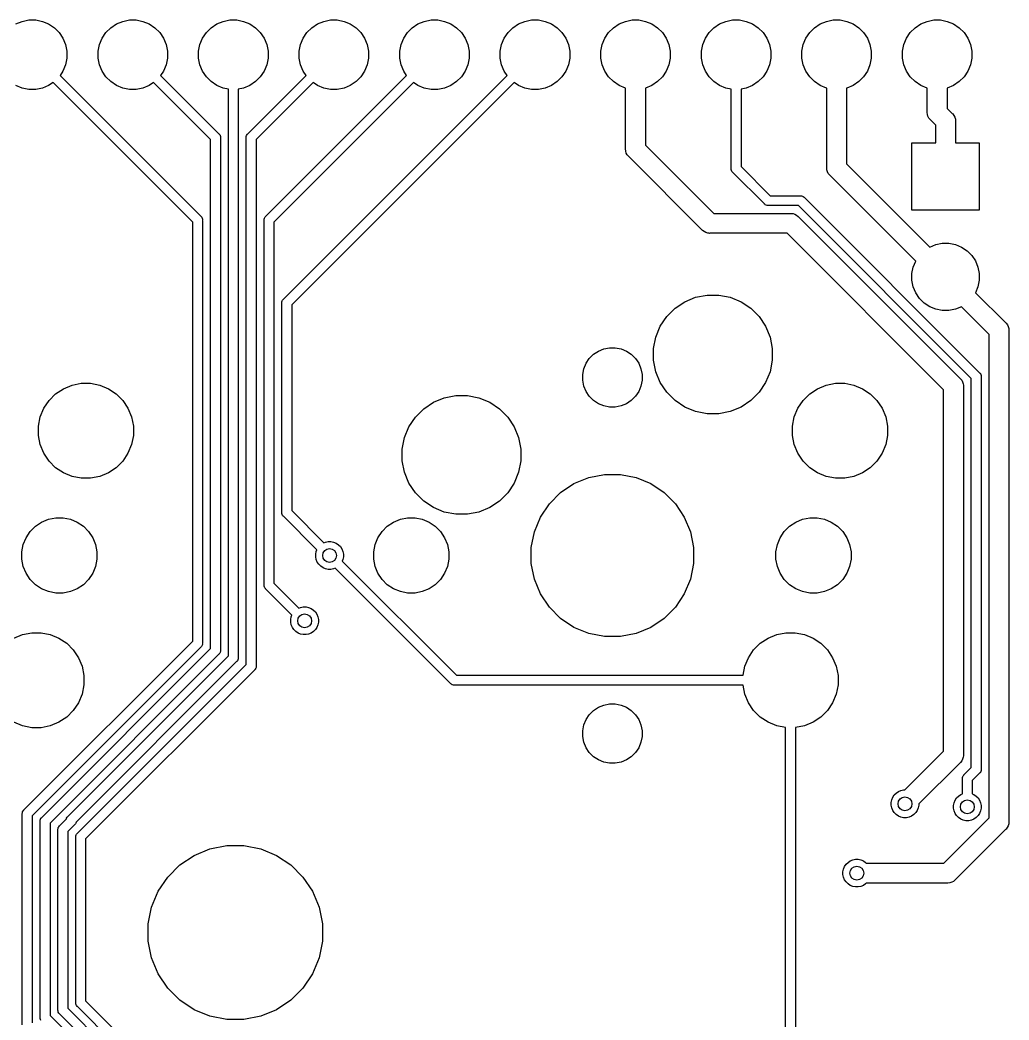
# Model space of a CAD drawing. Extents: x 111 to 185, y -151 to -34.
# Drawn here: x 159.66 to 184.64, y -75.24 to -49.97 of the extents above; entities that cross this region are included whole.
import ezdxf

# ---------------------------------------------------------------- set-up
doc = ezdxf.new("R2010")
doc.units = 0
doc.layers.add('BLACK', color=7, linetype='CONTINUOUS')

msp = doc.modelspace()

# ---------------------------------------------------------------- linework, layer by layer
at = {"layer": 'BLACK', "linetype": 'CONTINUOUS'}
for p, q in [((159.554, -50.0714), (159.714, -50.0054)), ((159.714, -50.0054), (159.883, -49.9717)), ((159.883, -49.9717), (160.056, -49.9717)), ((160.056, -49.9717), (160.225, -50.0054)), ((160.225, -50.0054), (160.384, -50.0714)), ((162.094, -50.0714), (162.254, -50.0054)), ((162.254, -50.0054), (162.423, -49.9717)), ((162.423, -49.9717), (162.596, -49.9717)), ((162.596, -49.9717), (162.765, -50.0054)), ((162.765, -50.0054), (162.924, -50.0714)), ((164.634, -50.0714), (164.794, -50.0054)), ((164.794, -50.0054), (164.963, -49.9717)), ((164.963, -49.9717), (165.136, -49.9717)), ((165.136, -49.9717), (165.305, -50.0054)), ((165.305, -50.0054), (165.464, -50.0714)), ((167.174, -50.0714), (167.334, -50.0054)), ((167.334, -50.0054), (167.503, -49.9717)), ((167.503, -49.9717), (167.676, -49.9717)), ((167.676, -49.9717), (167.845, -50.0054)), ((167.845, -50.0054), (168.004, -50.0714)), ((169.714, -50.0714), (169.874, -50.0054)), ((169.874, -50.0054), (170.043, -49.9717)), ((170.043, -49.9717), (170.216, -49.9717)), ((170.216, -49.9717), (170.385, -50.0054)), ((170.385, -50.0054), (170.544, -50.0714)), ((172.254, -50.0714), (172.414, -50.0054)), ((172.414, -50.0054), (172.583, -49.9717)), ((172.583, -49.9717), (172.756, -49.9717)), ((172.756, -49.9717), (172.925, -50.0054)), ((172.925, -50.0054), (173.084, -50.0714)), ((174.794, -50.0714), (174.954, -50.0054)), ((174.954, -50.0054), (175.123, -49.9717)), ((175.123, -49.9717), (175.296, -49.9717)), ((175.296, -49.9717), (175.465, -50.0054)), ((175.465, -50.0054), (175.624, -50.0714)), ((177.334, -50.0714), (177.494, -50.0054)), ((177.494, -50.0054), (177.663, -49.9717)), ((177.663, -49.9717), (177.836, -49.9717)), ((177.836, -49.9717), (178.005, -50.0054)), ((178.005, -50.0054), (178.164, -50.0714)), ((179.874, -50.0714), (180.034, -50.0054)), ((180.034, -50.0054), (180.203, -49.9717)), ((180.203, -49.9717), (180.376, -49.9717)), ((180.376, -49.9717), (180.545, -50.0054)), ((180.545, -50.0054), (180.704, -50.0714)), ((182.414, -50.0714), (182.574, -50.0054)), ((182.574, -50.0054), (182.743, -49.9717)), ((182.743, -49.9717), (182.916, -49.9717)), ((182.916, -49.9717), (183.085, -50.0054)), ((183.085, -50.0054), (183.244, -50.0714)), ((160.384, -50.0714), (160.528, -50.1673)), ((160.528, -50.1673), (160.65, -50.2894)), ((161.829, -50.2894), (161.951, -50.1673)), ((161.951, -50.1673), (162.094, -50.0714)), ((162.924, -50.0714), (163.068, -50.1673)), ((163.068, -50.1673), (163.19, -50.2894)), ((164.369, -50.2894), (164.491, -50.1673)), ((164.491, -50.1673), (164.634, -50.0714)), ((165.464, -50.0714), (165.608, -50.1673)), ((165.608, -50.1673), (165.73, -50.2894)), ((166.909, -50.2894), (167.031, -50.1673)), ((167.031, -50.1673), (167.174, -50.0714)), ((168.004, -50.0714), (168.148, -50.1673)), ((168.148, -50.1673), (168.27, -50.2894)), ((169.449, -50.2894), (169.571, -50.1673)), ((169.571, -50.1673), (169.714, -50.0714)), ((170.544, -50.0714), (170.688, -50.1673)), ((170.688, -50.1673), (170.81, -50.2894)), ((171.989, -50.2894), (172.111, -50.1673)), ((172.111, -50.1673), (172.254, -50.0714)), ((173.084, -50.0714), (173.228, -50.1673)), ((173.228, -50.1673), (173.35, -50.2894)), ((174.529, -50.2894), (174.651, -50.1673)), ((174.651, -50.1673), (174.794, -50.0714)), ((175.624, -50.0714), (175.768, -50.1673)), ((175.768, -50.1673), (175.89, -50.2894)), ((177.069, -50.2894), (177.191, -50.1673)), ((177.191, -50.1673), (177.334, -50.0714)), ((178.164, -50.0714), (178.308, -50.1673)), ((178.308, -50.1673), (178.43, -50.2894)), ((179.609, -50.2894), (179.731, -50.1673)), ((179.731, -50.1673), (179.874, -50.0714)), ((180.704, -50.0714), (180.848, -50.1673)), ((180.848, -50.1673), (180.97, -50.2894)), ((182.149, -50.2894), (182.271, -50.1673)), ((182.271, -50.1673), (182.414, -50.0714)), ((183.244, -50.0714), (183.388, -50.1673)), ((183.388, -50.1673), (183.51, -50.2894)), ((160.65, -50.2894), (160.746, -50.4329)), ((160.746, -50.4329), (160.812, -50.5924)), ((161.667, -50.5924), (161.733, -50.4329)), ((161.733, -50.4329), (161.829, -50.2894)), ((163.19, -50.2894), (163.286, -50.4329)), ((163.286, -50.4329), (163.352, -50.5924)), ((164.207, -50.5924), (164.273, -50.4329)), ((164.273, -50.4329), (164.369, -50.2894)), ((165.73, -50.2894), (165.826, -50.4329)), ((165.826, -50.4329), (165.892, -50.5924)), ((166.747, -50.5924), (166.813, -50.4329)), ((166.813, -50.4329), (166.909, -50.2894)), ((168.27, -50.2894), (168.366, -50.4329)), ((168.366, -50.4329), (168.432, -50.5924)), ((169.287, -50.5924), (169.353, -50.4329)), ((169.353, -50.4329), (169.449, -50.2894)), ((170.81, -50.2894), (170.906, -50.4329)), ((170.906, -50.4329), (170.972, -50.5924)), ((171.827, -50.5924), (171.893, -50.4329)), ((171.893, -50.4329), (171.989, -50.2894)), ((173.35, -50.2894), (173.446, -50.4329)), ((173.446, -50.4329), (173.512, -50.5924)), ((174.367, -50.5924), (174.433, -50.4329)), ((174.433, -50.4329), (174.529, -50.2894)), ((175.89, -50.2894), (175.986, -50.4329)), ((175.986, -50.4329), (176.052, -50.5924)), ((176.907, -50.5924), (176.973, -50.4329)), ((176.973, -50.4329), (177.069, -50.2894)), ((178.43, -50.2894), (178.526, -50.4329)), ((178.526, -50.4329), (178.592, -50.5924)), ((179.447, -50.5924), (179.513, -50.4329)), ((179.513, -50.4329), (179.609, -50.2894)), ((180.97, -50.2894), (181.066, -50.4329)), ((181.066, -50.4329), (181.132, -50.5924)), ((181.987, -50.5924), (182.053, -50.4329)), ((182.053, -50.4329), (182.149, -50.2894)), ((183.51, -50.2894), (183.606, -50.4329)), ((183.606, -50.4329), (183.672, -50.5924)), ((160.812, -50.5924), (160.845, -50.7617)), ((160.845, -50.7617), (160.845, -50.9343)), ((161.633, -50.7617), (161.667, -50.5924)), ((161.633, -50.9343), (161.633, -50.7617)), ((163.352, -50.5924), (163.385, -50.7617)), ((163.385, -50.7617), (163.385, -50.9343)), ((164.173, -50.7617), (164.207, -50.5924)), ((164.173, -50.9343), (164.173, -50.7617)), ((165.892, -50.5924), (165.925, -50.7617)), ((165.925, -50.7617), (165.925, -50.9343)), ((166.713, -50.7617), (166.747, -50.5924)), ((166.713, -50.9343), (166.713, -50.7617)), ((168.432, -50.5924), (168.465, -50.7617)), ((168.465, -50.7617), (168.465, -50.9343)), ((169.253, -50.7617), (169.287, -50.5924)), ((169.253, -50.9343), (169.253, -50.7617)), ((170.972, -50.5924), (171.005, -50.7617)), ((171.005, -50.7617), (171.005, -50.9343)), ((171.793, -50.7617), (171.827, -50.5924)), ((171.793, -50.9343), (171.793, -50.7617)), ((173.512, -50.5924), (173.546, -50.7617)), ((173.546, -50.7617), (173.546, -50.9343)), ((174.333, -50.7617), (174.367, -50.5924)), ((174.333, -50.9343), (174.333, -50.7617)), ((176.052, -50.5924), (176.085, -50.7617)), ((176.085, -50.7617), (176.085, -50.9343)), ((176.873, -50.7617), (176.907, -50.5924)), ((176.873, -50.9343), (176.873, -50.7617)), ((178.592, -50.5924), (178.625, -50.7617)), ((178.625, -50.7617), (178.625, -50.9343)), ((179.413, -50.7617), (179.447, -50.5924)), ((179.413, -50.9343), (179.413, -50.7617)), ((181.132, -50.5924), (181.165, -50.7617)), ((181.165, -50.7617), (181.165, -50.9343)), ((181.953, -50.7617), (181.987, -50.5924)), ((181.953, -50.9343), (181.953, -50.7617)), ((183.672, -50.5924), (183.706, -50.7617)), ((183.706, -50.7617), (183.706, -50.9343)), ((160.845, -50.9343), (160.812, -51.1036)), ((161.667, -51.1036), (161.633, -50.9343)), ((163.385, -50.9343), (163.352, -51.1036)), ((164.207, -51.1036), (164.173, -50.9343)), ((165.925, -50.9343), (165.892, -51.1036)), ((166.747, -51.1036), (166.713, -50.9343)), ((168.465, -50.9343), (168.432, -51.1036)), ((169.287, -51.1036), (169.253, -50.9343)), ((171.005, -50.9343), (170.972, -51.1036)), ((171.827, -51.1036), (171.793, -50.9343)), ((173.546, -50.9343), (173.512, -51.1036)), ((174.367, -51.1036), (174.333, -50.9343)), ((176.085, -50.9343), (176.052, -51.1036)), ((176.907, -51.1036), (176.873, -50.9343)), ((178.625, -50.9343), (178.592, -51.1036)), ((179.447, -51.1036), (179.413, -50.9343)), ((181.165, -50.9343), (181.132, -51.1036)), ((181.987, -51.1036), (181.953, -50.9343)), ((183.706, -50.9343), (183.672, -51.1036)), ((160.746, -51.2631), (160.672, -51.3738)), ((160.812, -51.1036), (160.746, -51.2631)), ((161.733, -51.2631), (161.667, -51.1036)), ((161.829, -51.4066), (161.733, -51.2631)), ((163.286, -51.2631), (163.212, -51.3738)), ((163.352, -51.1036), (163.286, -51.2631)), ((164.273, -51.2631), (164.207, -51.1036)), ((164.369, -51.4066), (164.273, -51.2631)), ((165.826, -51.2631), (165.73, -51.4066)), ((165.892, -51.1036), (165.826, -51.2631)), ((166.813, -51.2631), (166.747, -51.1036)), ((166.887, -51.3738), (166.813, -51.2631)), ((168.366, -51.2631), (168.27, -51.4066)), ((168.432, -51.1036), (168.366, -51.2631)), ((169.353, -51.2631), (169.287, -51.1036)), ((169.427, -51.3738), (169.353, -51.2631)), ((170.906, -51.2631), (170.81, -51.4066)), ((170.972, -51.1036), (170.906, -51.2631)), ((171.893, -51.2631), (171.827, -51.1036)), ((171.967, -51.3738), (171.893, -51.2631)), ((173.446, -51.2631), (173.35, -51.4066)), ((173.512, -51.1036), (173.446, -51.2631)), ((174.433, -51.2631), (174.367, -51.1036)), ((174.529, -51.4066), (174.433, -51.2631)), ((175.986, -51.2631), (175.89, -51.4066)), ((176.052, -51.1036), (175.986, -51.2631)), ((176.973, -51.2631), (176.907, -51.1036)), ((177.069, -51.4066), (176.973, -51.2631)), ((178.526, -51.2631), (178.43, -51.4066)), ((178.592, -51.1036), (178.526, -51.2631)), ((179.513, -51.2631), (179.447, -51.1036)), ((179.609, -51.4066), (179.513, -51.2631)), ((181.066, -51.2631), (180.97, -51.4066)), ((181.132, -51.1036), (181.066, -51.2631)), ((182.053, -51.2631), (181.987, -51.1036)), ((182.149, -51.4066), (182.053, -51.2631)), ((183.606, -51.2631), (183.51, -51.4066)), ((183.672, -51.1036), (183.606, -51.2631)), ((160.672, -51.3738), (164.233, -54.9353)), ((161.951, -51.5287), (161.829, -51.4066)), ((162.094, -51.6246), (161.951, -51.5287)), ((163.212, -51.3738), (164.683, -52.8453)), ((164.491, -51.5287), (164.369, -51.4066)), ((164.634, -51.6246), (164.491, -51.5287)), ((165.415, -52.8453), (166.887, -51.3738)), ((165.608, -51.5287), (165.464, -51.6246)), ((165.73, -51.4066), (165.608, -51.5287)), ((165.865, -54.9353), (169.427, -51.3738)), ((166.315, -57.0252), (171.967, -51.3738)), ((168.148, -51.5287), (168.004, -51.6246)), ((168.27, -51.4066), (168.148, -51.5287)), ((170.688, -51.5287), (170.544, -51.6246)), ((170.81, -51.4066), (170.688, -51.5287)), ((173.228, -51.5287), (173.084, -51.6246)), ((173.35, -51.4066), (173.228, -51.5287)), ((174.651, -51.5287), (174.529, -51.4066)), ((174.794, -51.6246), (174.651, -51.5287)), ((175.768, -51.5287), (175.624, -51.6246)), ((175.89, -51.4066), (175.768, -51.5287)), ((177.191, -51.5287), (177.069, -51.4066)), ((177.334, -51.6246), (177.191, -51.5287)), ((178.308, -51.5287), (178.164, -51.6246)), ((178.43, -51.4066), (178.308, -51.5287)), ((179.731, -51.5287), (179.609, -51.4066)), ((179.874, -51.6246), (179.731, -51.5287)), ((180.848, -51.5287), (180.704, -51.6246)), ((180.97, -51.4066), (180.848, -51.5287)), ((182.271, -51.5287), (182.149, -51.4066)), ((182.414, -51.6246), (182.271, -51.5287)), ((183.388, -51.5287), (183.244, -51.6246)), ((183.51, -51.4066), (183.388, -51.5287)), ((159.714, -51.6906), (159.554, -51.6246)), ((159.883, -51.7243), (159.714, -51.6906)), ((160.056, -51.7243), (159.883, -51.7243)), ((160.225, -51.6906), (160.056, -51.7243)), ((160.384, -51.6246), (160.225, -51.6906)), ((160.495, -51.5506), (160.384, -51.6246)), ((164.024, -55.0798), (160.495, -51.5506)), ((162.254, -51.6906), (162.094, -51.6246)), ((162.423, -51.7243), (162.254, -51.6906)), ((162.596, -51.7243), (162.423, -51.7243)), ((162.765, -51.6906), (162.596, -51.7243)), ((162.924, -51.6246), (162.765, -51.6906)), ((163.035, -51.5506), (162.924, -51.6246)), ((164.474, -52.9898), (163.035, -51.5506)), ((164.794, -51.6906), (164.634, -51.6246)), ((164.924, -51.7166), (164.794, -51.6906)), ((164.924, -66.0365), (164.924, -51.7166)), ((165.305, -51.6906), (165.174, -51.7166)), ((165.174, -51.7166), (165.174, -66.0822)), ((165.464, -51.6246), (165.305, -51.6906)), ((167.063, -51.5506), (165.624, -52.9898)), ((169.603, -51.5506), (166.074, -55.0798)), ((172.143, -51.5506), (166.524, -57.1697)), ((167.174, -51.6246), (167.063, -51.5506)), ((167.334, -51.6906), (167.174, -51.6246)), ((167.503, -51.7243), (167.334, -51.6906)), ((167.676, -51.7243), (167.503, -51.7243)), ((167.845, -51.6906), (167.676, -51.7243)), ((168.004, -51.6246), (167.845, -51.6906)), ((169.714, -51.6246), (169.603, -51.5506)), ((169.874, -51.6906), (169.714, -51.6246)), ((170.043, -51.7243), (169.874, -51.6906)), ((170.216, -51.7243), (170.043, -51.7243)), ((170.385, -51.6906), (170.216, -51.7243)), ((170.544, -51.6246), (170.385, -51.6906)), ((172.254, -51.6246), (172.143, -51.5506)), ((172.414, -51.6906), (172.254, -51.6246)), ((172.583, -51.7243), (172.414, -51.6906)), ((172.756, -51.7243), (172.583, -51.7243)), ((172.925, -51.6906), (172.756, -51.7243)), ((173.084, -51.6246), (172.925, -51.6906)), ((174.954, -51.6906), (174.794, -51.6246)), ((174.959, -51.6917), (174.954, -51.6906)), ((174.959, -53.2258), (174.959, -51.6917)), ((175.465, -51.6906), (175.459, -51.6917)), ((175.459, -51.6917), (175.459, -53.1345)), ((175.624, -51.6246), (175.465, -51.6906)), ((177.494, -51.6906), (177.334, -51.6246)), ((177.624, -51.7166), (177.494, -51.6906)), ((177.624, -53.722), (177.624, -51.7166)), ((178.005, -51.6906), (177.874, -51.7166)), ((177.874, -51.7166), (177.874, -53.6763)), ((178.164, -51.6246), (178.005, -51.6906)), ((180.034, -51.6906), (179.874, -51.6246)), ((180.039, -51.6917), (180.034, -51.6906)), ((180.039, -53.6958), (180.039, -51.6917)), ((180.545, -51.6906), (180.539, -51.6917)), ((180.539, -51.6917), (180.539, -53.6045)), ((180.704, -51.6246), (180.545, -51.6906)), ((182.574, -51.6906), (182.414, -51.6246)), ((182.579, -51.6917), (182.574, -51.6906)), ((182.579, -52.2958), (182.579, -51.6917)), ((183.085, -51.6906), (183.079, -51.6917)), ((183.079, -51.6917), (183.079, -52.2045)), ((183.244, -51.6246), (183.085, -51.6906)), ((183.079, -52.2045), (183.211, -52.3363)), ((182.578, -52.3081), (182.579, -52.2958)), ((182.583, -52.3571), (182.578, -52.3081)), ((182.597, -52.4042), (182.583, -52.3571)), ((182.62, -52.4477), (182.597, -52.4042)), ((182.597, -52.4042), (182.597, -52.4042)), ((182.652, -52.4857), (182.62, -52.4477)), ((182.661, -52.4936), (182.652, -52.4857)), ((182.793, -52.6253), (182.661, -52.4936)), ((183.211, -52.3363), (183.221, -52.3442)), ((183.221, -52.3442), (183.252, -52.3822)), ((183.252, -52.3822), (183.275, -52.4257)), ((183.275, -52.4257), (183.289, -52.4728)), ((183.289, -52.4728), (183.294, -52.5218)), ((183.294, -52.5218), (183.293, -52.5341)), ((183.293, -52.5341), (183.293, -53.0718)), ((182.793, -53.0718), (182.793, -52.6253)), ((164.474, -65.8501), (164.474, -52.9898)), ((164.683, -52.8453), (164.688, -52.8492)), ((164.688, -52.8492), (164.692, -52.8539)), ((164.692, -52.8539), (164.692, -52.8539)), ((164.692, -52.8539), (164.702, -52.8657)), ((164.702, -52.8657), (164.704, -52.8682)), ((164.704, -52.8682), (164.715, -52.8899)), ((164.715, -52.8899), (164.722, -52.9135)), ((164.722, -52.9135), (164.724, -52.9319)), ((164.724, -52.9319), (164.724, -52.9319)), ((164.724, -52.9319), (164.725, -52.938)), ((164.725, -52.938), (164.724, -52.9441)), ((164.724, -52.9441), (164.724, -65.8958)), ((165.374, -52.938), (165.376, -52.9135)), ((165.374, -52.9441), (165.374, -52.938)), ((165.374, -66.2501), (165.374, -52.9441)), ((165.376, -52.9135), (165.383, -52.8899)), ((165.383, -52.8899), (165.395, -52.8682)), ((165.395, -52.8682), (165.406, -52.8539)), ((165.406, -52.8539), (165.41, -52.8492)), ((165.406, -52.8539), (165.406, -52.8539)), ((165.41, -52.8492), (165.415, -52.8453)), ((165.624, -52.9898), (165.624, -66.2958)), ((174.958, -53.2381), (174.959, -53.2258)), ((174.962, -53.2795), (174.958, -53.2381)), ((174.963, -53.2871), (174.962, -53.2795)), ((174.977, -53.3342), (174.963, -53.2871)), ((175.459, -53.1345), (177.185, -54.8603)), ((182.193, -54.7718), (182.193, -53.0718)), ((182.193, -53.0718), (182.793, -53.0718)), ((183.293, -53.0718), (183.893, -53.0718)), ((183.893, -53.0718), (183.893, -54.7718)), ((175, -53.3777), (174.977, -53.3342)), ((175.032, -53.4157), (175, -53.3777)), ((175.041, -53.4236), (175.032, -53.4157)), ((176.896, -55.2784), (175.041, -53.4236)), ((177.624, -53.7281), (177.624, -53.722)), ((177.624, -53.7342), (177.624, -53.7281)), ((177.626, -53.7526), (177.624, -53.7342)), ((177.624, -53.7342), (177.624, -53.7342)), ((177.633, -53.7762), (177.626, -53.7526)), ((177.645, -53.7979), (177.633, -53.7762)), ((177.66, -53.8169), (177.645, -53.7979)), ((177.874, -53.6763), (178.608, -54.4103)), ((180.038, -53.7081), (180.039, -53.6958)), ((180.043, -53.7571), (180.038, -53.7081)), ((180.057, -53.8042), (180.043, -53.7571)), ((180.08, -53.8477), (180.057, -53.8042)), ((180.057, -53.8042), (180.057, -53.8042)), ((180.539, -53.6045), (182.642, -55.7077)), ((177.665, -53.8208), (177.66, -53.8169)), ((178.464, -54.6193), (177.665, -53.8208)), ((180.112, -53.8857), (180.08, -53.8477)), ((180.121, -53.8936), (180.112, -53.8857)), ((182.289, -56.0612), (180.121, -53.8936)), ((178.608, -54.4103), (179.371, -54.4103)), ((179.371, -54.4103), (179.377, -54.4097)), ((179.377, -54.4097), (179.383, -54.4103)), ((179.383, -54.4103), (179.383, -54.4103)), ((179.383, -54.4103), (179.402, -54.4121)), ((179.402, -54.4121), (179.425, -54.4192)), ((179.425, -54.4192), (179.447, -54.4308)), ((179.447, -54.4308), (179.466, -54.4464)), ((179.466, -54.4464), (179.47, -54.4512)), ((179.47, -54.4512), (183.9, -58.8816)), ((178.468, -54.6241), (178.464, -54.6193)), ((178.472, -54.628), (178.468, -54.6241)), ((178.487, -54.6397), (178.472, -54.628)), ((178.472, -54.628), (178.472, -54.628)), ((178.508, -54.6513), (178.487, -54.6397)), ((178.532, -54.6584), (178.508, -54.6513)), ((178.55, -54.6603), (178.532, -54.6584)), ((178.556, -54.6609), (178.55, -54.6603)), ((178.55, -54.6603), (178.55, -54.6603)), ((178.562, -54.6603), (178.556, -54.6609)), ((179.326, -54.6603), (178.562, -54.6603)), ((183.691, -59.0261), (179.326, -54.6603)), ((183.893, -54.7718), (182.193, -54.7718)), ((164.233, -54.9353), (164.238, -54.9392)), ((164.238, -54.9392), (164.242, -54.9439)), ((164.242, -54.9439), (164.242, -54.9439)), ((164.242, -54.9439), (164.252, -54.9557)), ((164.252, -54.9557), (164.254, -54.9582)), ((164.254, -54.9582), (164.265, -54.9799)), ((164.265, -54.9799), (164.272, -55.0035)), ((164.272, -55.0035), (164.274, -55.0218)), ((164.274, -55.0218), (164.274, -55.0219)), ((164.274, -55.0219), (164.275, -55.028)), ((164.275, -55.028), (164.274, -55.0341)), ((164.274, -55.0341), (164.274, -65.7094)), ((165.824, -55.028), (165.826, -55.0035)), ((165.824, -55.0341), (165.824, -55.028)), ((165.824, -64.2428), (165.824, -55.0341)), ((165.826, -55.0035), (165.833, -54.9799)), ((165.833, -54.9799), (165.845, -54.9582)), ((165.845, -54.9582), (165.856, -54.9439)), ((165.856, -54.9439), (165.86, -54.9392)), ((165.856, -54.9439), (165.856, -54.9439)), ((165.86, -54.9392), (165.865, -54.9353)), ((177.185, -54.8603), (179.127, -54.8603)), ((179.127, -54.8603), (179.139, -54.8591)), ((179.139, -54.8591), (179.151, -54.8603)), ((179.151, -54.8603), (179.188, -54.8639)), ((179.188, -54.8639), (179.235, -54.8782)), ((179.235, -54.8782), (179.279, -54.9014)), ((179.279, -54.9014), (179.317, -54.9326)), ((179.317, -54.9326), (179.325, -54.9422)), ((179.325, -54.9422), (183.409, -59.027)), ((164.024, -65.6637), (164.024, -55.0798)), ((166.074, -55.0798), (166.074, -64.1971)), ((176.904, -55.2879), (176.896, -55.2784)), ((176.942, -55.3191), (176.904, -55.2879)), ((176.985, -55.3424), (176.942, -55.3191)), ((177.032, -55.3566), (176.985, -55.3424)), ((177.069, -55.3603), (177.032, -55.3566)), ((177.081, -55.3615), (177.069, -55.3603)), ((177.069, -55.3603), (177.069, -55.3603)), ((177.094, -55.3603), (177.081, -55.3615)), ((179.036, -55.3603), (177.094, -55.3603)), ((182.991, -59.316), (179.036, -55.3603)), ((182.642, -55.7077), (182.795, -55.6445)), ((182.795, -55.6445), (182.959, -55.6118)), ((182.959, -55.6118), (183.127, -55.6118)), ((183.127, -55.6118), (183.291, -55.6445)), ((183.291, -55.6445), (183.446, -55.7085)), ((183.446, -55.7085), (183.585, -55.8016)), ((183.585, -55.8016), (183.703, -55.92)), ((182.226, -56.2139), (182.289, -56.0612)), ((183.703, -55.92), (183.796, -56.0592)), ((183.796, -56.0592), (183.86, -56.2139)), ((182.193, -56.3781), (182.226, -56.2139)), ((183.86, -56.2139), (183.893, -56.3781)), ((182.193, -56.5455), (182.193, -56.3781)), ((182.226, -56.7097), (182.193, -56.5455)), ((183.893, -56.5455), (183.86, -56.7097)), ((183.893, -56.3781), (183.893, -56.5455)), ((182.29, -56.8644), (182.226, -56.7097)), ((183.86, -56.7097), (183.797, -56.8624)), ((166.274, -57.118), (166.276, -57.0935)), ((166.276, -57.0935), (166.283, -57.0699)), ((166.283, -57.0699), (166.295, -57.0482)), ((166.295, -57.0482), (166.307, -57.0339)), ((166.307, -57.0339), (166.31, -57.0292)), ((166.307, -57.0339), (166.307, -57.0339)), ((166.31, -57.0292), (166.315, -57.0252)), ((176.209, -57.2549), (176.454, -57.0907)), ((176.454, -57.0907), (176.727, -56.9776)), ((176.727, -56.9776), (177.017, -56.92)), ((177.017, -56.92), (177.313, -56.92)), ((177.313, -56.92), (177.603, -56.9776)), ((177.603, -56.9776), (177.876, -57.0907)), ((177.876, -57.0907), (178.121, -57.2549)), ((182.383, -57.0036), (182.29, -56.8644)), ((182.501, -57.122), (182.383, -57.0036)), ((183.797, -56.8624), (184.561, -57.6263)), ((166.274, -57.1241), (166.274, -57.118)), ((166.274, -62.4119), (166.274, -57.1241)), ((166.524, -57.1697), (166.524, -62.3662)), ((176, -57.4638), (176.209, -57.2549)), ((178.121, -57.2549), (178.33, -57.4638)), ((182.64, -57.2151), (182.501, -57.122)), ((182.795, -57.2791), (182.64, -57.2151)), ((182.959, -57.3118), (182.795, -57.2791)), ((183.127, -57.3118), (182.959, -57.3118)), ((183.291, -57.2791), (183.127, -57.3118)), ((183.443, -57.2159), (183.291, -57.2791)), ((184.143, -57.9153), (183.443, -57.2159)), ((175.836, -57.7095), (176, -57.4638)), ((178.33, -57.4638), (178.494, -57.7095)), ((175.723, -57.9825), (175.836, -57.7095)), ((178.494, -57.7095), (178.607, -57.9825)), ((184.561, -57.6263), (184.571, -57.6342)), ((184.571, -57.6342), (184.602, -57.6722)), ((184.602, -57.6722), (184.625, -57.7157)), ((184.625, -57.7157), (184.639, -57.7628)), ((184.639, -57.7628), (184.644, -57.8118)), ((184.644, -57.8118), (184.643, -57.8241)), ((184.643, -57.8241), (184.643, -59.7095)), ((175.665, -58.2723), (175.723, -57.9825)), ((178.607, -57.9825), (178.665, -58.2723)), ((184.143, -59.6958), (184.143, -57.9153)), ((174.147, -58.4174), (174.27, -58.3354)), ((174.27, -58.3354), (174.406, -58.2788)), ((174.406, -58.2788), (174.551, -58.25)), ((174.551, -58.25), (174.699, -58.25)), ((174.699, -58.25), (174.844, -58.2788)), ((174.844, -58.2788), (174.98, -58.3354)), ((174.98, -58.3354), (175.103, -58.4174)), ((175.665, -58.5677), (175.665, -58.2723)), ((178.665, -58.2723), (178.665, -58.5677)), ((173.96, -58.6447), (174.042, -58.5219)), ((174.042, -58.5219), (174.147, -58.4174)), ((175.103, -58.4174), (175.208, -58.5219)), ((175.208, -58.5219), (175.29, -58.6447)), ((175.723, -58.8575), (175.665, -58.5677)), ((178.665, -58.5677), (178.607, -58.8575)), ((173.875, -58.9261), (173.904, -58.7812)), ((173.904, -58.7812), (173.96, -58.6447)), ((175.29, -58.6447), (175.346, -58.7812)), ((175.346, -58.7812), (175.375, -58.9261)), ((175.836, -59.1305), (175.723, -58.8575)), ((178.607, -58.8575), (178.494, -59.1305)), ((173.875, -59.0739), (173.875, -58.9261)), ((173.904, -59.2188), (173.875, -59.0739)), ((175.375, -59.0739), (175.346, -59.2188)), ((175.375, -58.9261), (175.375, -59.0739)), ((183.409, -59.027), (183.419, -59.0348)), ((183.419, -59.0348), (183.45, -59.0729)), ((183.45, -59.0729), (183.473, -59.1163)), ((183.473, -59.1163), (183.488, -59.1635)), ((183.691, -68.8568), (183.691, -59.0261)), ((183.9, -58.8816), (183.905, -58.8855)), ((183.905, -58.8855), (183.909, -58.8902)), ((183.909, -58.8902), (183.921, -58.9045)), ((183.921, -58.9045), (183.932, -58.9261)), ((183.932, -58.9261), (183.932, -58.9262)), ((183.932, -58.9262), (183.94, -58.9498)), ((183.94, -58.9498), (183.941, -58.9682)), ((183.941, -58.9682), (183.941, -58.9682)), ((183.941, -58.9682), (183.942, -58.9743)), ((183.942, -58.9743), (183.941, -58.9804)), ((183.941, -58.9804), (183.941, -68.9025)), ((160.56, -59.4179), (160.757, -59.2866)), ((160.757, -59.2866), (160.975, -59.1961)), ((160.975, -59.1961), (161.207, -59.15)), ((161.207, -59.15), (161.443, -59.15)), ((161.443, -59.15), (161.675, -59.1961)), ((161.675, -59.1961), (161.893, -59.2866)), ((161.893, -59.2866), (162.09, -59.4179)), ((173.96, -59.3553), (173.904, -59.2188)), ((174.042, -59.4781), (173.96, -59.3553)), ((175.29, -59.3553), (175.208, -59.4781)), ((175.346, -59.2188), (175.29, -59.3553)), ((176, -59.3762), (175.836, -59.1305)), ((178.494, -59.1305), (178.33, -59.3762)), ((179.61, -59.4179), (179.807, -59.2866)), ((179.807, -59.2866), (180.025, -59.1961)), ((180.025, -59.1961), (180.257, -59.15)), ((180.257, -59.15), (180.493, -59.15)), ((180.493, -59.15), (180.725, -59.1961)), ((180.725, -59.1961), (180.943, -59.2866)), ((180.943, -59.2866), (181.14, -59.4179)), ((182.991, -68.4453), (182.991, -59.316)), ((183.488, -59.1635), (183.491, -59.1961)), ((183.491, -59.1961), (183.493, -59.2125)), ((183.493, -59.2125), (183.491, -59.2247)), ((183.491, -59.2247), (183.491, -68.5365)), ((160.262, -59.7816), (160.393, -59.585)), ((160.393, -59.585), (160.56, -59.4179)), ((162.09, -59.4179), (162.257, -59.585)), ((162.257, -59.585), (162.388, -59.7816)), ((170.104, -59.6307), (170.377, -59.5176)), ((170.377, -59.5176), (170.667, -59.46)), ((170.667, -59.46), (170.963, -59.46)), ((170.963, -59.46), (171.253, -59.5176)), ((171.253, -59.5176), (171.526, -59.6307)), ((174.147, -59.5826), (174.042, -59.4781)), ((174.27, -59.6646), (174.147, -59.5826)), ((175.103, -59.5826), (174.98, -59.6646)), ((175.208, -59.4781), (175.103, -59.5826)), ((176.209, -59.5851), (176, -59.3762)), ((176.454, -59.7493), (176.209, -59.5851)), ((178.121, -59.5851), (177.876, -59.7493)), ((178.33, -59.3762), (178.121, -59.5851)), ((179.312, -59.7816), (179.443, -59.585)), ((179.443, -59.585), (179.61, -59.4179)), ((181.14, -59.4179), (181.307, -59.585)), ((181.307, -59.585), (181.438, -59.7816)), ((160.171, -60), (160.262, -59.7816)), ((162.388, -59.7816), (162.479, -60)), ((169.65, -60.0038), (169.859, -59.7949)), ((169.859, -59.7949), (170.104, -59.6307)), ((171.526, -59.6307), (171.771, -59.7949)), ((171.771, -59.7949), (171.98, -60.0038)), ((174.406, -59.7212), (174.27, -59.6646)), ((174.551, -59.75), (174.406, -59.7212)), ((174.699, -59.75), (174.551, -59.75)), ((174.844, -59.7212), (174.699, -59.75)), ((174.98, -59.6646), (174.844, -59.7212)), ((176.727, -59.8624), (176.454, -59.7493)), ((177.017, -59.92), (176.727, -59.8624)), ((177.603, -59.8624), (177.313, -59.92)), ((177.876, -59.7493), (177.603, -59.8624)), ((179.221, -60), (179.312, -59.7816)), ((181.438, -59.7816), (181.529, -60)), ((184.14, -59.7233), (184.143, -59.6958)), ((184.141, -59.7356), (184.14, -59.7233)), ((184.141, -70.1302), (184.141, -59.7356)), ((184.643, -59.7341), (184.641, -59.7493)), ((184.641, -59.7493), (184.641, -70.2215)), ((184.643, -59.7095), (184.644, -59.7218)), ((184.644, -59.7218), (184.643, -59.7341)), ((160.125, -60.2318), (160.171, -60)), ((162.479, -60), (162.525, -60.2318)), ((169.486, -60.2495), (169.65, -60.0038)), ((171.98, -60.0038), (172.144, -60.2495)), ((177.313, -59.92), (177.017, -59.92)), ((179.175, -60.2318), (179.221, -60)), ((181.529, -60), (181.575, -60.2318)), ((160.125, -60.4682), (160.125, -60.2318)), ((162.525, -60.2318), (162.525, -60.4682)), ((169.373, -60.5225), (169.486, -60.2495)), ((172.144, -60.2495), (172.257, -60.5225)), ((179.175, -60.4682), (179.175, -60.2318)), ((181.575, -60.2318), (181.575, -60.4682)), ((160.171, -60.7), (160.125, -60.4682)), ((162.525, -60.4682), (162.479, -60.7)), ((169.315, -60.8123), (169.373, -60.5225)), ((172.257, -60.5225), (172.315, -60.8123)), ((179.221, -60.7), (179.175, -60.4682)), ((181.575, -60.4682), (181.529, -60.7)), ((160.262, -60.9184), (160.171, -60.7)), ((162.479, -60.7), (162.388, -60.9184)), ((169.315, -61.1077), (169.315, -60.8123)), ((172.315, -60.8123), (172.315, -61.1077)), ((179.312, -60.9184), (179.221, -60.7)), ((181.529, -60.7), (181.438, -60.9184)), ((160.393, -61.115), (160.262, -60.9184)), ((160.56, -61.2821), (160.393, -61.115)), ((162.257, -61.115), (162.09, -61.2821)), ((162.388, -60.9184), (162.257, -61.115)), ((169.373, -61.3975), (169.315, -61.1077)), ((172.315, -61.1077), (172.257, -61.3975)), ((179.443, -61.115), (179.312, -60.9184)), ((179.61, -61.2821), (179.443, -61.115)), ((181.307, -61.115), (181.14, -61.2821)), ((181.438, -60.9184), (181.307, -61.115)), ((160.757, -61.4134), (160.56, -61.2821)), ((162.09, -61.2821), (161.893, -61.4134)), ((179.807, -61.4134), (179.61, -61.2821)), ((181.14, -61.2821), (180.943, -61.4134)), ((160.975, -61.5039), (160.757, -61.4134)), ((161.207, -61.55), (160.975, -61.5039)), ((161.443, -61.55), (161.207, -61.55)), ((161.675, -61.5039), (161.443, -61.55)), ((161.893, -61.4134), (161.675, -61.5039)), ((169.486, -61.6705), (169.373, -61.3975)), ((172.257, -61.3975), (172.144, -61.6705)), ((173.654, -61.6833), (174.027, -61.5288)), ((174.027, -61.5288), (174.423, -61.45)), ((174.423, -61.45), (174.827, -61.45)), ((174.827, -61.45), (175.223, -61.5288)), ((175.223, -61.5288), (175.596, -61.6833)), ((180.025, -61.5039), (179.807, -61.4134)), ((180.257, -61.55), (180.025, -61.5039)), ((180.493, -61.55), (180.257, -61.55)), ((180.725, -61.5039), (180.493, -61.55)), ((180.943, -61.4134), (180.725, -61.5039)), ((169.65, -61.9162), (169.486, -61.6705)), ((172.144, -61.6705), (171.98, -61.9162)), ((173.318, -61.9077), (173.654, -61.6833)), ((175.596, -61.6833), (175.932, -61.9077)), ((169.859, -62.1251), (169.65, -61.9162)), ((170.104, -62.2893), (169.859, -62.1251)), ((171.771, -62.1251), (171.526, -62.2893)), ((171.98, -61.9162), (171.771, -62.1251)), ((173.033, -62.1932), (173.318, -61.9077)), ((175.932, -61.9077), (176.217, -62.1932)), ((166.524, -62.3662), (167.338, -63.1803)), ((170.377, -62.4024), (170.104, -62.2893)), ((171.526, -62.2893), (171.253, -62.4024)), ((172.808, -62.529), (173.033, -62.1932)), ((176.217, -62.1932), (176.442, -62.529)), ((160.205, -62.6581), (160.378, -62.5865)), ((160.378, -62.5865), (160.561, -62.55)), ((160.561, -62.55), (160.749, -62.55)), ((160.749, -62.55), (160.932, -62.5865)), ((160.932, -62.5865), (161.105, -62.6581)), ((166.274, -62.418), (166.274, -62.4119)), ((166.274, -62.4241), (166.274, -62.418)), ((166.276, -62.4425), (166.274, -62.4241)), ((166.274, -62.4241), (166.274, -62.4241)), ((166.283, -62.466), (166.276, -62.4425)), ((166.295, -62.4878), (166.283, -62.466)), ((166.31, -62.5068), (166.295, -62.4878)), ((166.315, -62.5107), (166.31, -62.5068)), ((167.162, -63.3571), (166.315, -62.5107)), ((169.095, -62.6581), (169.268, -62.5865)), ((169.268, -62.5865), (169.451, -62.55)), ((169.451, -62.55), (169.639, -62.55)), ((169.639, -62.55), (169.822, -62.5865)), ((169.822, -62.5865), (169.995, -62.6581)), ((170.667, -62.46), (170.377, -62.4024)), ((170.963, -62.46), (170.667, -62.46)), ((171.253, -62.4024), (170.963, -62.46)), ((172.654, -62.902), (172.808, -62.529)), ((176.442, -62.529), (176.596, -62.902)), ((179.255, -62.6581), (179.428, -62.5865)), ((179.428, -62.5865), (179.611, -62.55)), ((179.611, -62.55), (179.799, -62.55)), ((179.799, -62.55), (179.982, -62.5865)), ((179.982, -62.5865), (180.155, -62.6581)), ((159.813, -63.05), (159.917, -62.8944)), ((159.917, -62.8944), (160.049, -62.7621)), ((160.049, -62.7621), (160.205, -62.6581)), ((161.105, -62.6581), (161.261, -62.7621)), ((161.261, -62.7621), (161.393, -62.8944)), ((161.393, -62.8944), (161.497, -63.05)), ((168.703, -63.05), (168.807, -62.8944)), ((168.807, -62.8944), (168.939, -62.7621)), ((168.939, -62.7621), (169.095, -62.6581)), ((169.995, -62.6581), (170.151, -62.7621)), ((170.151, -62.7621), (170.283, -62.8944)), ((170.283, -62.8944), (170.387, -63.05)), ((172.575, -63.2981), (172.654, -62.902)), ((176.596, -62.902), (176.675, -63.2981)), ((178.863, -63.05), (178.967, -62.8944)), ((178.967, -62.8944), (179.099, -62.7621)), ((179.099, -62.7621), (179.255, -62.6581)), ((180.155, -62.6581), (180.311, -62.7621)), ((180.311, -62.7621), (180.443, -62.8944)), ((180.443, -62.8944), (180.547, -63.05)), ((159.742, -63.2229), (159.813, -63.05)), ((161.497, -63.05), (161.568, -63.2229)), ((167.379, -63.1634), (167.447, -63.15)), ((167.447, -63.15), (167.516, -63.15)), ((167.516, -63.15), (167.583, -63.1634)), ((168.632, -63.2229), (168.703, -63.05)), ((170.387, -63.05), (170.458, -63.2229)), ((178.792, -63.2229), (178.863, -63.05)), ((180.547, -63.05), (180.618, -63.2229)), ((159.705, -63.4064), (159.742, -63.2229)), ((159.705, -63.5936), (159.705, -63.4064)), ((161.568, -63.2229), (161.605, -63.4064)), ((161.605, -63.4064), (161.605, -63.5936)), ((167.131, -63.4655), (167.145, -63.3979)), ((167.145, -63.3979), (167.162, -63.3571)), ((167.338, -63.1803), (167.379, -63.1634)), ((167.583, -63.1634), (167.647, -63.1898)), ((167.647, -63.1898), (167.704, -63.2281)), ((167.704, -63.2281), (167.753, -63.2769)), ((167.753, -63.2769), (167.791, -63.3342)), ((167.791, -63.3342), (167.818, -63.3979)), ((167.818, -63.3979), (167.831, -63.4655)), ((168.595, -63.4064), (168.632, -63.2229)), ((168.595, -63.5936), (168.595, -63.4064)), ((170.458, -63.2229), (170.495, -63.4064)), ((170.495, -63.4064), (170.495, -63.5936)), ((172.575, -63.7019), (172.575, -63.2981)), ((176.675, -63.2981), (176.675, -63.7019)), ((178.755, -63.4064), (178.792, -63.2229)), ((178.755, -63.5936), (178.755, -63.4064)), ((180.618, -63.2229), (180.655, -63.4064)), ((180.655, -63.4064), (180.655, -63.5936)), ((159.742, -63.7771), (159.705, -63.5936)), ((161.605, -63.5936), (161.568, -63.7771)), ((167.131, -63.5345), (167.131, -63.4655)), ((167.145, -63.6021), (167.131, -63.5345)), ((167.171, -63.6658), (167.145, -63.6021)), ((167.818, -63.6021), (167.801, -63.6429)), ((167.801, -63.6429), (170.683, -66.525)), ((167.831, -63.5345), (167.818, -63.6021)), ((167.831, -63.4655), (167.831, -63.5345)), ((168.632, -63.7771), (168.595, -63.5936)), ((170.495, -63.5936), (170.458, -63.7771)), ((178.792, -63.7771), (178.755, -63.5936)), ((180.655, -63.5936), (180.618, -63.7771)), ((159.813, -63.95), (159.742, -63.7771)), ((161.568, -63.7771), (161.497, -63.95)), ((167.209, -63.7231), (167.171, -63.6658)), ((167.258, -63.7719), (167.209, -63.7231)), ((167.315, -63.8102), (167.258, -63.7719)), ((167.379, -63.8365), (167.315, -63.8102)), ((167.447, -63.85), (167.379, -63.8365)), ((167.516, -63.85), (167.447, -63.85)), ((167.583, -63.8365), (167.516, -63.85)), ((167.624, -63.8197), (167.583, -63.8365)), ((170.539, -66.7341), (167.624, -63.8197)), ((168.703, -63.95), (168.632, -63.7771)), ((170.458, -63.7771), (170.387, -63.95)), ((172.654, -64.098), (172.575, -63.7019)), ((176.675, -63.7019), (176.596, -64.098)), ((178.863, -63.95), (178.792, -63.7771)), ((180.618, -63.7771), (180.547, -63.95)), ((159.917, -64.1056), (159.813, -63.95)), ((160.049, -64.2379), (159.917, -64.1056)), ((161.393, -64.1056), (161.261, -64.2379)), ((161.497, -63.95), (161.393, -64.1056)), ((168.807, -64.1056), (168.703, -63.95)), ((168.939, -64.2379), (168.807, -64.1056)), ((170.283, -64.1056), (170.151, -64.2379)), ((170.387, -63.95), (170.283, -64.1056)), ((172.808, -64.471), (172.654, -64.098)), ((176.596, -64.098), (176.442, -64.471)), ((178.967, -64.1056), (178.863, -63.95)), ((179.099, -64.2379), (178.967, -64.1056)), ((180.443, -64.1056), (180.311, -64.2379)), ((180.547, -63.95), (180.443, -64.1056)), ((160.205, -64.3419), (160.049, -64.2379)), ((160.378, -64.4135), (160.205, -64.3419)), ((160.561, -64.45), (160.378, -64.4135)), ((160.932, -64.4135), (160.749, -64.45)), ((161.105, -64.3419), (160.932, -64.4135)), ((161.261, -64.2379), (161.105, -64.3419)), ((165.824, -64.2489), (165.824, -64.2428)), ((165.824, -64.255), (165.824, -64.2489)), ((165.824, -64.2551), (165.824, -64.255)), ((165.826, -64.2734), (165.824, -64.2551)), ((165.833, -64.297), (165.826, -64.2734)), ((165.845, -64.3187), (165.833, -64.297)), ((165.86, -64.3377), (165.845, -64.3187)), ((165.865, -64.3417), (165.86, -64.3377)), ((166.531, -65.0071), (165.865, -64.3417)), ((166.074, -64.1971), (166.707, -64.8303)), ((169.095, -64.3419), (168.939, -64.2379)), ((169.268, -64.4135), (169.095, -64.3419)), ((169.451, -64.45), (169.268, -64.4135)), ((169.822, -64.4135), (169.639, -64.45)), ((169.995, -64.3419), (169.822, -64.4135)), ((170.151, -64.2379), (169.995, -64.3419)), ((179.255, -64.3419), (179.099, -64.2379)), ((179.428, -64.4135), (179.255, -64.3419)), ((179.611, -64.45), (179.428, -64.4135)), ((179.982, -64.4135), (179.799, -64.45)), ((180.155, -64.3419), (179.982, -64.4135)), ((180.311, -64.2379), (180.155, -64.3419)), ((160.749, -64.45), (160.561, -64.45)), ((169.639, -64.45), (169.451, -64.45)), ((173.033, -64.8068), (172.808, -64.471)), ((176.442, -64.471), (176.217, -64.8068)), ((179.799, -64.45), (179.611, -64.45)), ((166.707, -64.8303), (166.748, -64.8135)), ((166.748, -64.8135), (166.816, -64.8)), ((166.816, -64.8), (166.885, -64.8)), ((166.885, -64.8), (166.952, -64.8135)), ((166.952, -64.8135), (167.016, -64.8398)), ((167.016, -64.8398), (167.073, -64.8781)), ((167.073, -64.8781), (167.122, -64.9269)), ((167.122, -64.9269), (167.16, -64.9842)), ((173.318, -65.0923), (173.033, -64.8068)), ((176.217, -64.8068), (175.932, -65.0923)), ((166.5, -65.1155), (166.514, -65.0479)), ((166.5, -65.1845), (166.5, -65.1155)), ((166.514, -65.0479), (166.531, -65.0071)), ((167.16, -64.9842), (167.187, -65.0479)), ((167.187, -65.0479), (167.2, -65.1155)), ((167.2, -65.1155), (167.2, -65.1845)), ((173.654, -65.3167), (173.318, -65.0923)), ((175.932, -65.0923), (175.596, -65.3167)), ((166.514, -65.2521), (166.5, -65.1845)), ((166.54, -65.3158), (166.514, -65.2521)), ((166.578, -65.3731), (166.54, -65.3158)), ((166.627, -65.4219), (166.578, -65.3731)), ((166.685, -65.4602), (166.627, -65.4219)), ((167.073, -65.4219), (167.016, -65.4602)), ((167.122, -65.3731), (167.073, -65.4219)), ((167.16, -65.3158), (167.122, -65.3731)), ((167.187, -65.2521), (167.16, -65.3158)), ((167.2, -65.1845), (167.187, -65.2521)), ((174.027, -65.4712), (173.654, -65.3167)), ((175.596, -65.3167), (175.223, -65.4712)), ((159.507, -65.5866), (159.725, -65.4961)), ((159.725, -65.4961), (159.957, -65.45)), ((159.759, -69.9291), (164.024, -65.6637)), ((159.957, -65.45), (160.193, -65.45)), ((160.193, -65.45), (160.425, -65.4961)), ((160.425, -65.4961), (160.643, -65.5866)), ((160.643, -65.5866), (160.84, -65.7179)), ((166.748, -65.4865), (166.685, -65.4602)), ((166.816, -65.5), (166.748, -65.4865)), ((166.885, -65.5), (166.816, -65.5)), ((166.952, -65.4865), (166.885, -65.5)), ((167.016, -65.4602), (166.952, -65.4865)), ((174.423, -65.55), (174.027, -65.4712)), ((174.827, -65.55), (174.423, -65.55)), ((175.223, -65.4712), (174.827, -65.55)), ((178.36, -65.7179), (178.557, -65.5866)), ((178.557, -65.5866), (178.775, -65.4961)), ((178.775, -65.4961), (179.007, -65.45)), ((179.007, -65.45), (179.243, -65.45)), ((179.243, -65.45), (179.475, -65.4961)), ((179.475, -65.4961), (179.693, -65.5866)), ((179.693, -65.5866), (179.89, -65.7179)), ((164.233, -65.8082), (159.968, -70.0736)), ((160.209, -70.1155), (164.474, -65.8501)), ((160.84, -65.7179), (161.007, -65.885)), ((161.007, -65.885), (161.138, -66.0816)), ((164.238, -65.8043), (164.233, -65.8082)), ((164.242, -65.7996), (164.238, -65.8043)), ((164.254, -65.7853), (164.242, -65.7996)), ((164.242, -65.7996), (164.242, -65.7996)), ((164.265, -65.7636), (164.254, -65.7853)), ((164.269, -65.75), (164.265, -65.7636)), ((164.272, -65.74), (164.269, -65.75)), ((164.274, -65.7217), (164.272, -65.74)), ((164.274, -65.7094), (164.275, -65.7155)), ((164.275, -65.7155), (164.274, -65.7216)), ((164.274, -65.7216), (164.274, -65.7217)), ((164.722, -65.9264), (164.717, -65.9448)), ((164.724, -65.9081), (164.722, -65.9264)), ((164.724, -65.8958), (164.725, -65.9019)), ((164.725, -65.9019), (164.724, -65.908)), ((164.724, -65.908), (164.724, -65.9081)), ((178.062, -66.0816), (178.193, -65.885)), ((178.193, -65.885), (178.36, -65.7179)), ((179.89, -65.7179), (180.057, -65.885)), ((180.057, -65.885), (180.188, -66.0816)), ((164.683, -65.9946), (160.418, -70.26)), ((160.87, -70.0905), (164.924, -66.0365)), ((165.133, -66.181), (161.077, -70.2376)), ((161.138, -66.0816), (161.229, -66.3)), ((164.688, -65.9907), (164.683, -65.9946)), ((164.692, -65.986), (164.688, -65.9907)), ((164.704, -65.9717), (164.692, -65.986)), ((164.692, -65.986), (164.692, -65.986)), ((164.715, -65.95), (164.704, -65.9717)), ((164.717, -65.9448), (164.715, -65.95)), ((165.138, -66.1771), (165.133, -66.181)), ((165.142, -66.1724), (165.138, -66.1771)), ((165.154, -66.1581), (165.142, -66.1724)), ((165.142, -66.1724), (165.142, -66.1724)), ((165.165, -66.1364), (165.154, -66.1581)), ((165.172, -66.1128), (165.165, -66.1364)), ((165.175, -66.0883), (165.172, -66.1128)), ((165.174, -66.0822), (165.175, -66.0883)), ((177.971, -66.3), (178.062, -66.0816)), ((180.188, -66.0816), (180.279, -66.3)), ((161.109, -70.5155), (165.374, -66.2501)), ((161.229, -66.3), (161.275, -66.5318)), ((165.583, -66.3946), (161.318, -70.66)), ((165.588, -66.3907), (165.583, -66.3946)), ((165.592, -66.386), (165.588, -66.3907)), ((165.604, -66.3717), (165.592, -66.3859)), ((165.592, -66.3859), (165.592, -66.386)), ((165.615, -66.35), (165.604, -66.3717)), ((165.622, -66.3264), (165.615, -66.35)), ((165.615, -66.35), (165.615, -66.35)), ((165.624, -66.308), (165.622, -66.3264)), ((165.624, -66.2958), (165.625, -66.3019)), ((165.625, -66.3019), (165.624, -66.308)), ((165.624, -66.308), (165.624, -66.308)), ((177.926, -66.525), (177.971, -66.3)), ((180.279, -66.3), (180.325, -66.5318)), ((161.275, -66.5318), (161.275, -66.7682)), ((170.683, -66.525), (177.926, -66.525)), ((180.325, -66.5318), (180.325, -66.7682)), ((161.275, -66.7682), (161.229, -67)), ((170.542, -66.7388), (170.539, -66.7341)), ((170.547, -66.7427), (170.542, -66.7388)), ((170.561, -66.7544), (170.547, -66.7427)), ((170.579, -66.7638), (170.561, -66.7544)), ((170.583, -66.766), (170.579, -66.7638)), ((170.607, -66.7732), (170.583, -66.766)), ((170.625, -66.775), (170.607, -66.7732)), ((170.631, -66.7756), (170.625, -66.775)), ((170.625, -66.775), (170.625, -66.775)), ((170.637, -66.775), (170.631, -66.7756)), ((177.926, -66.775), (170.637, -66.775)), ((177.971, -67), (177.926, -66.775)), ((180.325, -66.7682), (180.279, -67)), ((161.229, -67), (161.138, -67.2184)), ((178.062, -67.2184), (177.971, -67)), ((180.279, -67), (180.188, -67.2184)), ((161.007, -67.415), (160.84, -67.5821)), ((161.138, -67.2184), (161.007, -67.415)), ((174.042, -67.5219), (174.147, -67.4174)), ((174.147, -67.4174), (174.27, -67.3354)), ((174.27, -67.3354), (174.406, -67.2788)), ((174.406, -67.2788), (174.551, -67.25)), ((174.551, -67.25), (174.699, -67.25)), ((174.699, -67.25), (174.844, -67.2788)), ((174.844, -67.2788), (174.98, -67.3354)), ((174.98, -67.3354), (175.103, -67.4174)), ((175.103, -67.4174), (175.208, -67.5219)), ((178.193, -67.415), (178.062, -67.2184)), ((178.36, -67.5821), (178.193, -67.415)), ((180.057, -67.415), (179.89, -67.5821)), ((180.188, -67.2184), (180.057, -67.415)), ((160.84, -67.5821), (160.643, -67.7134)), ((173.904, -67.7812), (173.96, -67.6447)), ((173.96, -67.6447), (174.042, -67.5219)), ((175.208, -67.5219), (175.29, -67.6447)), ((175.29, -67.6447), (175.346, -67.7812)), ((178.557, -67.7134), (178.36, -67.5821)), ((179.89, -67.5821), (179.693, -67.7134)), ((159.725, -67.8039), (159.507, -67.7134)), ((159.957, -67.85), (159.725, -67.8039)), ((160.193, -67.85), (159.957, -67.85)), ((160.425, -67.8039), (160.193, -67.85)), ((160.643, -67.7134), (160.425, -67.8039)), ((173.875, -67.9261), (173.904, -67.7812)), ((173.875, -68.0739), (173.875, -67.9261)), ((175.346, -67.7812), (175.375, -67.9261)), ((175.375, -67.9261), (175.375, -68.0739)), ((178.775, -67.8039), (178.557, -67.7134)), ((179, -67.8486), (178.775, -67.8039)), ((179, -86.1732), (179, -67.8486)), ((179.475, -67.8039), (179.25, -67.8486)), ((179.25, -67.8486), (179.25, -86.2189)), ((179.693, -67.7134), (179.475, -67.8039)), ((173.904, -68.2188), (173.875, -68.0739)), ((175.375, -68.0739), (175.346, -68.2188)), ((173.96, -68.3553), (173.904, -68.2188)), ((174.042, -68.4781), (173.96, -68.3553)), ((175.29, -68.3553), (175.208, -68.4781)), ((175.346, -68.2188), (175.29, -68.3553)), ((182.013, -69.4238), (182.991, -68.4453)), ((174.147, -68.5826), (174.042, -68.4781)), ((174.27, -68.6646), (174.147, -68.5826)), ((174.406, -68.7212), (174.27, -68.6646)), ((174.98, -68.6646), (174.844, -68.7212)), ((175.103, -68.5826), (174.98, -68.6646)), ((175.208, -68.4781), (175.103, -68.5826)), ((183.45, -68.6884), (183.419, -68.7265)), ((183.473, -68.645), (183.45, -68.6884)), ((183.488, -68.5978), (183.473, -68.645)), ((183.491, -68.5611), (183.488, -68.5978)), ((183.491, -68.5365), (183.493, -68.5488)), ((183.493, -68.5488), (183.491, -68.5611)), ((174.551, -68.75), (174.406, -68.7212)), ((174.699, -68.75), (174.551, -68.75)), ((174.844, -68.7212), (174.699, -68.75)), ((183.409, -68.7343), (182.366, -69.7774)), ((183.419, -68.7265), (183.409, -68.7343)), ((183.507, -69.0409), (183.691, -68.8568)), ((183.932, -68.9567), (183.921, -68.9784)), ((183.94, -68.9331), (183.932, -68.9567)), ((183.932, -68.9567), (183.932, -68.9567)), ((183.941, -68.9147), (183.94, -68.9331)), ((183.941, -68.9025), (183.942, -68.9086)), ((183.942, -68.9086), (183.941, -68.9147)), ((183.941, -68.9147), (183.941, -68.9147)), ((183.466, -69.1336), (183.468, -69.1091)), ((183.466, -69.1397), (183.466, -69.1336)), ((183.466, -69.5227), (183.466, -69.1397)), ((183.468, -69.1091), (183.475, -69.0855)), ((183.475, -69.0855), (183.487, -69.0638)), ((183.487, -69.0638), (183.499, -69.0495)), ((183.499, -69.0495), (183.503, -69.0448)), ((183.499, -69.0495), (183.499, -69.0495)), ((183.503, -69.0448), (183.507, -69.0409)), ((183.9, -69.0013), (183.716, -69.1854)), ((183.716, -69.1854), (183.716, -69.5227)), ((183.905, -68.9974), (183.9, -69.0013)), ((183.909, -68.9927), (183.905, -68.9974)), ((183.921, -68.9784), (183.909, -68.9927)), ((183.909, -68.9927), (183.909, -68.9927)), ((181.793, -69.5019), (181.851, -69.4636)), ((181.851, -69.4636), (181.914, -69.4372)), ((181.914, -69.4372), (181.982, -69.4238)), ((181.982, -69.4238), (182.013, -69.4238)), ((181.666, -69.7393), (181.68, -69.6717)), ((181.68, -69.6717), (181.706, -69.608)), ((181.706, -69.608), (181.745, -69.5507)), ((181.745, -69.5507), (181.793, -69.5019)), ((183.255, -69.7477), (183.281, -69.684)), ((183.281, -69.684), (183.32, -69.6267)), ((183.32, -69.6267), (183.368, -69.5779)), ((183.368, -69.5779), (183.426, -69.5396)), ((183.426, -69.5396), (183.466, -69.5227)), ((183.716, -69.5227), (183.757, -69.5396)), ((183.757, -69.5396), (183.815, -69.5779)), ((183.815, -69.5779), (183.863, -69.6267)), ((183.863, -69.6267), (183.902, -69.684)), ((183.902, -69.684), (183.928, -69.7477)), ((159.72, -69.9973), (159.727, -69.9737)), ((159.727, -69.9737), (159.738, -69.952)), ((159.738, -69.952), (159.754, -69.933)), ((159.754, -69.933), (159.759, -69.9291)), ((181.666, -69.8083), (181.666, -69.7393)), ((181.68, -69.8759), (181.666, -69.8083)), ((181.706, -69.9396), (181.68, -69.8759)), ((181.745, -69.9969), (181.706, -69.9396)), ((182.327, -69.9396), (182.288, -69.9969)), ((182.353, -69.8759), (182.327, -69.9396)), ((182.366, -69.8083), (182.353, -69.8759)), ((182.366, -69.7774), (182.366, -69.8083)), ((183.241, -69.8153), (183.255, -69.7477)), ((183.241, -69.8843), (183.241, -69.8153)), ((183.255, -69.9519), (183.241, -69.8843)), ((183.281, -70.0156), (183.255, -69.9519)), ((183.928, -69.9519), (183.902, -70.0156)), ((183.928, -69.7477), (183.941, -69.8153)), ((183.941, -69.8843), (183.928, -69.9519)), ((183.941, -69.8153), (183.941, -69.8843)), ((159.717, -70.0218), (159.718, -70.0157)), ((159.718, -70.0279), (159.717, -70.0218)), ((159.718, -70.0157), (159.72, -69.9973)), ((159.718, -70.0157), (159.718, -70.0157)), ((159.718, -75.3559), (159.718, -70.0279)), ((159.968, -70.0736), (159.968, -75.3102)), ((160.167, -70.2082), (160.17, -70.1837)), ((160.168, -70.2143), (160.167, -70.2082)), ((160.168, -75.1695), (160.168, -70.2143)), ((160.17, -70.1837), (160.177, -70.1601)), ((160.177, -70.1601), (160.188, -70.1384)), ((160.188, -70.1384), (160.2, -70.1241)), ((160.2, -70.1241), (160.204, -70.1194)), ((160.2, -70.1241), (160.2, -70.1241)), ((160.204, -70.1194), (160.209, -70.1155)), ((160.659, -70.329), (160.832, -70.156)), ((160.832, -70.156), (160.838, -70.1351)), ((160.838, -70.1351), (160.85, -70.1134)), ((160.85, -70.1134), (160.865, -70.0944)), ((160.865, -70.0944), (160.87, -70.0905)), ((181.793, -70.0457), (181.745, -69.9969)), ((181.851, -70.084), (181.793, -70.0457)), ((181.914, -70.1103), (181.851, -70.084)), ((181.982, -70.1238), (181.914, -70.1103)), ((182.051, -70.1238), (181.982, -70.1238)), ((182.118, -70.1103), (182.051, -70.1238)), ((182.182, -70.084), (182.118, -70.1103)), ((182.24, -70.0457), (182.182, -70.084)), ((182.288, -69.9969), (182.24, -70.0457)), ((182.997, -71.275), (184.141, -70.1302)), ((183.32, -70.0729), (183.281, -70.0156)), ((183.368, -70.1217), (183.32, -70.0729)), ((183.426, -70.16), (183.368, -70.1217)), ((183.489, -70.1863), (183.426, -70.16)), ((183.557, -70.1998), (183.489, -70.1863)), ((183.626, -70.1998), (183.557, -70.1998)), ((183.693, -70.1863), (183.626, -70.1998)), ((183.757, -70.16), (183.693, -70.1863)), ((183.815, -70.1217), (183.757, -70.16)), ((183.863, -70.0729), (183.815, -70.1217)), ((183.902, -70.0156), (183.863, -70.0729)), ((184.641, -70.2215), (184.643, -70.2338)), ((160.418, -70.26), (160.418, -75.1238)), ((160.617, -70.4218), (160.618, -70.4157)), ((160.618, -70.4279), (160.617, -70.4218)), ((160.618, -70.4156), (160.62, -70.3973)), ((160.618, -70.4157), (160.618, -70.4156)), ((160.618, -74.9831), (160.618, -70.4279)), ((160.62, -70.3973), (160.627, -70.3737)), ((160.627, -70.3737), (160.638, -70.352)), ((160.638, -70.352), (160.654, -70.333)), ((160.654, -70.333), (160.659, -70.329)), ((161.038, -70.3031), (160.868, -70.4736)), ((160.868, -70.4736), (160.868, -74.9374)), ((161.043, -70.2992), (161.038, -70.3031)), ((161.047, -70.2944), (161.043, -70.2992)), ((161.059, -70.2802), (161.047, -70.2944)), ((161.047, -70.2944), (161.047, -70.2944)), ((161.07, -70.2585), (161.059, -70.2802)), ((161.077, -70.2376), (161.07, -70.2585)), ((184.559, -70.4193), (183.286, -71.6931)), ((184.569, -70.4114), (184.559, -70.4193)), ((184.6, -70.3734), (184.569, -70.4114)), ((184.623, -70.3299), (184.6, -70.3734)), ((184.625, -70.3264), (184.623, -70.3299)), ((184.638, -70.2828), (184.625, -70.3264)), ((184.643, -70.2338), (184.638, -70.2828)), ((161.067, -70.6082), (161.07, -70.5837)), ((161.068, -70.6143), (161.067, -70.6082)), ((161.068, -74.7967), (161.068, -70.6143)), ((161.07, -70.5837), (161.077, -70.5601)), ((161.077, -70.5601), (161.088, -70.5384)), ((161.088, -70.5384), (161.1, -70.5241)), ((161.1, -70.5241), (161.104, -70.5194)), ((161.1, -70.5241), (161.1, -70.5241)), ((161.104, -70.5194), (161.109, -70.5155)), ((161.318, -70.66), (161.318, -74.751)), ((164.058, -71.0754), (164.458, -70.9095)), ((164.458, -70.9095), (164.883, -70.825)), ((164.883, -70.825), (165.317, -70.825)), ((165.317, -70.825), (165.742, -70.9095)), ((165.742, -70.9095), (166.142, -71.0754)), ((163.698, -71.3161), (164.058, -71.0754)), ((166.142, -71.0754), (166.502, -71.3161)), ((180.577, -71.2531), (180.634, -71.2148)), ((180.634, -71.2148), (180.698, -71.1885)), ((180.698, -71.1885), (180.766, -71.175)), ((180.766, -71.175), (180.834, -71.175)), ((180.834, -71.175), (180.902, -71.1885)), ((180.902, -71.1885), (180.966, -71.2148)), ((180.966, -71.2148), (181.023, -71.2531)), ((163.391, -71.6226), (163.698, -71.3161)), ((166.502, -71.3161), (166.809, -71.6226)), ((180.45, -71.4905), (180.463, -71.4229)), ((180.45, -71.5595), (180.45, -71.4905)), ((180.463, -71.4229), (180.49, -71.3592)), ((180.49, -71.3592), (180.528, -71.3019)), ((180.528, -71.3019), (180.577, -71.2531)), ((181.023, -71.2531), (181.045, -71.275)), ((181.045, -71.275), (182.997, -71.275)), ((163.15, -71.9829), (163.391, -71.6226)), ((166.809, -71.6226), (167.05, -71.9829)), ((180.463, -71.6271), (180.45, -71.5595)), ((180.49, -71.6908), (180.463, -71.6271)), ((180.528, -71.7481), (180.49, -71.6908)), ((180.577, -71.7969), (180.528, -71.7481)), ((183.24, -71.7339), (183.196, -71.7571)), ((183.278, -71.7026), (183.24, -71.7339)), ((183.286, -71.6931), (183.278, -71.7026)), ((162.985, -72.3833), (163.15, -71.9829)), ((167.05, -71.9829), (167.215, -72.3833)), ((180.634, -71.8352), (180.577, -71.7969)), ((180.698, -71.8615), (180.634, -71.8352)), ((180.766, -71.875), (180.698, -71.8615)), ((180.834, -71.875), (180.766, -71.875)), ((180.902, -71.8615), (180.834, -71.875)), ((180.966, -71.8352), (180.902, -71.8615)), ((181.023, -71.7969), (180.966, -71.8352)), ((181.045, -71.775), (181.023, -71.7969)), ((183.088, -71.775), (181.045, -71.775)), ((183.1, -71.7762), (183.088, -71.775)), ((183.149, -71.7714), (183.1, -71.7762)), ((183.196, -71.7571), (183.149, -71.7714)), ((162.9, -72.8083), (162.985, -72.3833)), ((167.215, -72.3833), (167.3, -72.8083)), ((162.9, -73.2417), (162.9, -72.8083)), ((167.3, -72.8083), (167.3, -73.2417)), ((162.985, -73.6667), (162.9, -73.2417)), ((167.3, -73.2417), (167.215, -73.6667)), ((163.15, -74.0671), (162.985, -73.6667)), ((167.215, -73.6667), (167.05, -74.0671)), ((163.391, -74.4274), (163.15, -74.0671)), ((167.05, -74.0671), (166.809, -74.4274)), ((163.698, -74.7339), (163.391, -74.4274)), ((166.809, -74.4274), (166.502, -74.7339)), ((161.318, -74.751), (165.178, -78.6109)), ((164.058, -74.9746), (163.698, -74.7339)), ((166.502, -74.7339), (166.142, -74.9746)), ((160.617, -74.9892), (160.618, -74.9831)), ((160.62, -75.0137), (160.617, -74.9892)), ((160.627, -75.0373), (160.62, -75.0137)), ((160.868, -74.9374), (164.728, -78.7973)), ((161.067, -74.8028), (161.068, -74.7967)), ((161.068, -74.8089), (161.067, -74.8028)), ((161.07, -74.8273), (161.068, -74.8089)), ((161.068, -74.8089), (161.068, -74.8089)), ((161.077, -74.8509), (161.07, -74.8273)), ((161.088, -74.8726), (161.077, -74.8509)), ((161.104, -74.8916), (161.088, -74.8726)), ((161.109, -74.8955), (161.104, -74.8916)), ((164.969, -78.7554), (161.109, -74.8955)), ((164.458, -75.1405), (164.058, -74.9746)), ((166.142, -74.9746), (165.742, -75.1405)), ((160.167, -75.1756), (160.168, -75.1695)), ((160.168, -75.1817), (160.167, -75.1756)), ((160.17, -75.2001), (160.168, -75.1817)), ((160.168, -75.1817), (160.168, -75.1817)), ((160.177, -75.2237), (160.17, -75.2001)), ((160.188, -75.2454), (160.177, -75.2237)), ((160.418, -75.1238), (164.269, -78.9753)), ((160.638, -75.059), (160.627, -75.0373)), ((160.642, -75.0631), (160.638, -75.059)), ((160.654, -75.078), (160.642, -75.0631)), ((160.659, -75.0819), (160.654, -75.078)), ((164.519, -78.9418), (160.659, -75.0819)), ((164.883, -75.225), (164.458, -75.1405)), ((165.317, -75.225), (164.883, -75.225)), ((165.742, -75.1405), (165.317, -75.225))]:
    msp.add_line(p, q, dxfattribs=at)
at = {"layer": 'BLACK'}
for centre in [(167.481, -63.5), (166.85, -65.15), (182.016, -69.7738), (183.591, -69.8498), (180.8, -71.525)]:
    msp.add_circle(centre, 0.175, dxfattribs=at)

doc.saveas('drawing.dxf')
